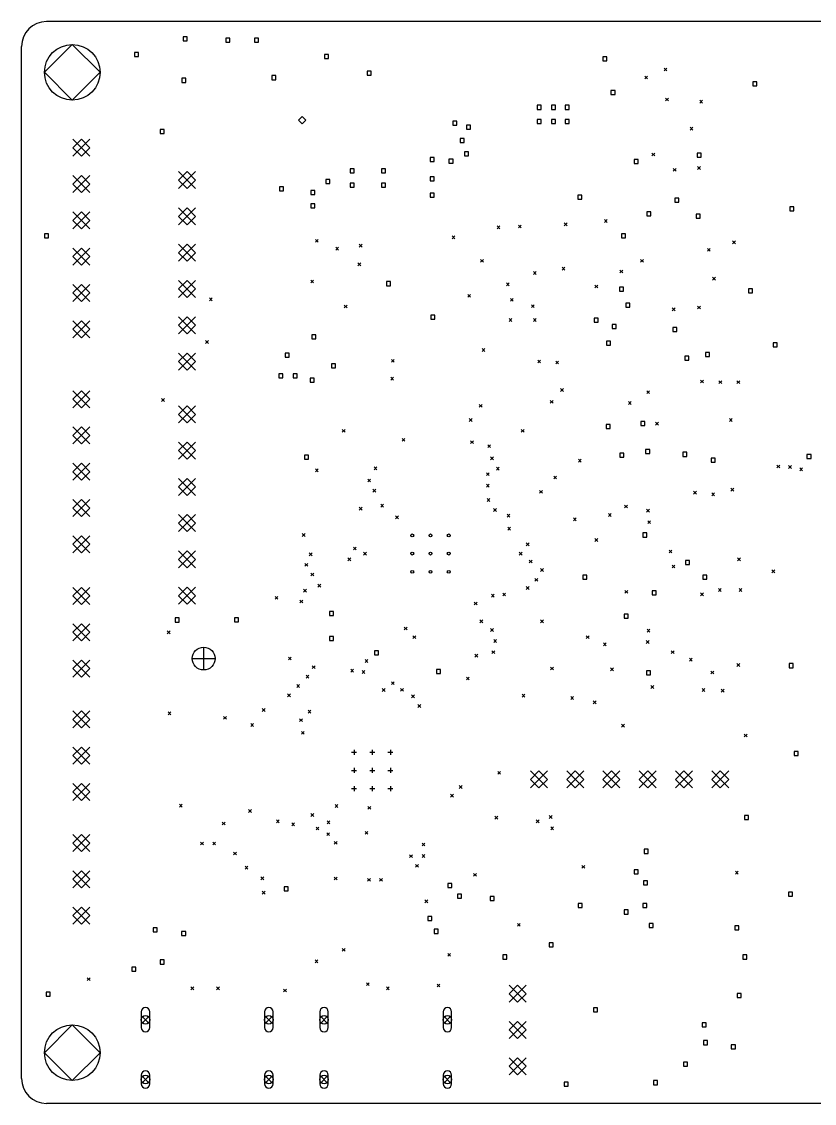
# Model space of a CAD drawing. Extents: x 60 to 173, y -156 to -39.
# Drawn here: x 62.1 to 117.7, y -114.7 to -38.9 of the extents above; entities that cross this region are included whole.
import ezdxf

# ---------------------------------------------------------------- set-up
doc = ezdxf.new("R2010")
doc.units = 0
doc.layers.add('BLACK', color=7, linetype='CONTINUOUS')

msp = doc.modelspace()

# ---------------------------------------------------------------- linework, layer by layer
at = {"layer": 'BLACK', "linetype": 'CONTINUOUS'}
for p, q in [((171, -38.9), (63.9, -38.9)), ((73.7414, -39.9586), (73.4586, -39.9586)), ((73.4586, -39.9586), (73.4586, -40.2414)), ((73.7414, -40.2414), (73.7414, -39.9586)), ((76.7414, -40.0586), (76.4586, -40.0586)), ((76.4586, -40.0586), (76.4586, -40.3414)), ((76.7414, -40.3414), (76.7414, -40.0586)), ((78.7414, -40.0586), (78.4586, -40.0586)), ((78.4586, -40.0586), (78.4586, -40.3414)), ((78.7414, -40.3414), (78.7414, -40.0586)), ((62.15, -112.9), (62.15, -40.65)), ((65.7, -40.5), (63.75, -42.45)), ((67.65, -42.45), (65.7, -40.5)), ((73.4586, -40.2414), (73.7414, -40.2414)), ((76.4586, -40.3414), (76.7414, -40.3414)), ((78.4586, -40.3414), (78.7414, -40.3414)), ((70.3414, -41.0586), (70.0586, -41.0586)), ((70.0586, -41.0586), (70.0586, -41.3414)), ((70.0586, -41.3414), (70.3414, -41.3414)), ((70.3414, -41.3414), (70.3414, -41.0586)), ((83.6414, -41.2086), (83.3586, -41.2086)), ((83.3586, -41.2086), (83.3586, -41.4914)), ((83.3586, -41.4914), (83.6414, -41.4914)), ((83.6414, -41.4914), (83.6414, -41.2086)), ((103.141, -41.3586), (102.859, -41.3586)), ((102.859, -41.3586), (102.859, -41.6414)), ((102.859, -41.6414), (103.141, -41.6414)), ((103.141, -41.6414), (103.141, -41.3586)), ((86.6414, -42.3586), (86.3586, -42.3586)), ((86.3586, -42.3586), (86.3586, -42.6414)), ((86.6414, -42.6414), (86.6414, -42.3586)), ((107.15, -42.15), (107.35, -42.35)), ((107.35, -42.15), (107.15, -42.35)), ((63.75, -42.45), (65.7, -44.4)), ((65.7, -44.4), (67.65, -42.45)), ((73.6563, -42.8692), (73.3735, -42.8692)), ((73.3735, -42.8692), (73.3735, -43.1521)), ((73.3735, -43.1521), (73.6563, -43.1521)), ((73.6563, -43.1521), (73.6563, -42.8692)), ((79.9664, -42.6836), (79.6836, -42.6836)), ((79.6836, -42.6836), (79.6836, -42.9664)), ((79.6836, -42.9664), (79.9664, -42.9664)), ((79.9664, -42.9664), (79.9664, -42.6836)), ((86.3586, -42.6414), (86.6414, -42.6414)), ((105.791, -42.7093), (105.991, -42.9093)), ((105.991, -42.7093), (105.791, -42.9093)), ((113.641, -43.1086), (113.359, -43.1086)), ((113.359, -43.1086), (113.359, -43.3914)), ((113.641, -43.3914), (113.641, -43.1086)), ((103.712, -43.7188), (103.429, -43.7188)), ((103.429, -43.7188), (103.429, -44.0017)), ((103.712, -44.0017), (103.712, -43.7188)), ((113.359, -43.3914), (113.641, -43.3914)), ((103.429, -44.0017), (103.712, -44.0017)), ((107.25, -44.25), (107.45, -44.45)), ((107.45, -44.25), (107.25, -44.45)), ((109.65, -44.4), (109.85, -44.6)), ((109.85, -44.4), (109.65, -44.6)), ((98.5414, -44.7586), (98.2586, -44.7586)), ((98.2586, -44.7586), (98.2586, -45.0414)), ((98.2586, -45.0414), (98.5414, -45.0414)), ((98.5414, -45.0414), (98.5414, -44.7586)), ((99.5414, -44.7586), (99.2586, -44.7586)), ((99.2586, -44.7586), (99.2586, -45.0414)), ((99.2586, -45.0414), (99.5414, -45.0414)), ((99.5414, -45.0414), (99.5414, -44.7586)), ((100.491, -44.7586), (100.209, -44.7586)), ((100.209, -44.7586), (100.209, -45.0414)), ((100.209, -45.0414), (100.491, -45.0414)), ((100.491, -45.0414), (100.491, -44.7586)), ((81.8, -45.55), (81.55, -45.8)), ((81.55, -45.8), (81.8, -46.05)), ((82.05, -45.8), (81.8, -45.55)), ((81.8, -46.05), (82.05, -45.8)), ((92.6414, -45.8586), (92.3586, -45.8586)), ((92.3586, -45.8586), (92.3586, -46.1414)), ((92.3586, -46.1414), (92.6414, -46.1414)), ((92.6414, -46.1414), (92.6414, -45.8586)), ((93.5914, -46.1586), (93.3086, -46.1586)), ((93.3086, -46.1586), (93.3086, -46.4414)), ((93.5914, -46.4414), (93.5914, -46.1586)), ((98.5414, -45.7586), (98.2586, -45.7586)), ((98.2586, -45.7586), (98.2586, -46.0414)), ((98.2586, -46.0414), (98.5414, -46.0414)), ((98.5414, -46.0414), (98.5414, -45.7586)), ((99.5414, -45.7586), (99.2586, -45.7586)), ((99.2586, -45.7586), (99.2586, -46.0414)), ((99.2586, -46.0414), (99.5414, -46.0414)), ((99.5414, -46.0414), (99.5414, -45.7586)), ((100.491, -45.7586), (100.209, -45.7586)), ((100.209, -45.7586), (100.209, -46.0414)), ((100.209, -46.0414), (100.491, -46.0414)), ((100.491, -46.0414), (100.491, -45.7586)), ((72.1414, -46.4586), (71.8586, -46.4586)), ((71.8586, -46.4586), (71.8586, -46.7414)), ((71.8586, -46.7414), (72.1414, -46.7414)), ((72.1414, -46.7414), (72.1414, -46.4586)), ((93.3086, -46.4414), (93.5914, -46.4414)), ((108.965, -46.3), (109.165, -46.5)), ((109.165, -46.3), (108.965, -46.5)), ((65.745, -47.141), (66.935, -48.331)), ((66.935, -47.141), (65.745, -48.331)), ((66.34, -47.141), (65.745, -47.736)), ((66.935, -47.736), (66.34, -47.141)), ((93.1414, -47.0836), (92.8586, -47.0836)), ((92.8586, -47.0836), (92.8586, -47.3664)), ((92.8586, -47.3664), (93.1414, -47.3664)), ((93.1414, -47.3664), (93.1414, -47.0836)), ((65.745, -47.736), (66.34, -48.331)), ((66.34, -48.331), (66.935, -47.736)), ((91.0414, -48.4086), (90.7586, -48.4086)), ((90.7586, -48.4086), (90.7586, -48.6914)), ((91.0414, -48.6914), (91.0414, -48.4086)), ((93.4414, -48.0086), (93.1586, -48.0086)), ((93.1586, -48.0086), (93.1586, -48.2914)), ((93.1586, -48.2914), (93.4414, -48.2914)), ((93.4414, -48.2914), (93.4414, -48.0086)), ((106.3, -48.1), (106.5, -48.3)), ((106.5, -48.1), (106.3, -48.3)), ((109.741, -48.1086), (109.459, -48.1086)), ((109.459, -48.1086), (109.459, -48.3914)), ((109.459, -48.3914), (109.741, -48.3914)), ((109.741, -48.3914), (109.741, -48.1086)), ((85.4414, -49.2086), (85.1586, -49.2086)), ((85.1586, -49.2086), (85.1586, -49.4914)), ((85.4414, -49.4914), (85.4414, -49.2086)), ((87.6414, -49.2086), (87.3586, -49.2086)), ((87.3586, -49.2086), (87.3586, -49.4914)), ((87.6414, -49.4914), (87.6414, -49.2086)), ((90.7586, -48.6914), (91.0414, -48.6914)), ((92.3664, -48.5336), (92.0836, -48.5336)), ((92.0836, -48.5336), (92.0836, -48.8164)), ((92.0836, -48.8164), (92.3664, -48.8164)), ((92.3664, -48.8164), (92.3664, -48.5336)), ((105.341, -48.5586), (105.059, -48.5586)), ((105.059, -48.5586), (105.059, -48.8414)), ((105.059, -48.8414), (105.341, -48.8414)), ((105.341, -48.8414), (105.341, -48.5586)), ((107.795, -49.1794), (107.995, -49.3794)), ((107.995, -49.1794), (107.795, -49.3794)), ((109.489, -49.0541), (109.689, -49.2541)), ((109.689, -49.0541), (109.489, -49.2541)), ((65.745, -49.681), (66.935, -50.871)), ((66.935, -49.681), (65.745, -50.871)), ((66.34, -49.681), (65.745, -50.276)), ((66.935, -50.276), (66.34, -49.681)), ((73.145, -49.405), (74.335, -50.595)), ((74.335, -49.405), (73.145, -50.595)), ((73.74, -49.405), (73.145, -50)), ((74.335, -50), (73.74, -49.405)), ((83.7414, -49.9586), (83.4586, -49.9586)), ((83.4586, -49.9586), (83.4586, -50.2414)), ((83.7414, -50.2414), (83.7414, -49.9586)), ((85.1586, -49.4914), (85.4414, -49.4914)), ((87.3586, -49.4914), (87.6414, -49.4914)), ((91.0414, -49.7586), (90.7586, -49.7586)), ((90.7586, -49.7586), (90.7586, -50.0414)), ((91.0414, -50.0414), (91.0414, -49.7586)), ((65.745, -50.276), (66.34, -50.871)), ((66.34, -50.871), (66.935, -50.276)), ((73.145, -50), (73.74, -50.595)), ((73.74, -50.595), (74.335, -50)), ((80.4914, -50.4586), (80.2086, -50.4586)), ((80.2086, -50.4586), (80.2086, -50.7414)), ((80.2086, -50.7414), (80.4914, -50.7414)), ((80.4914, -50.7414), (80.4914, -50.4586)), ((82.6914, -50.7336), (82.4086, -50.7336)), ((82.4086, -50.7336), (82.4086, -51.0164)), ((82.6914, -51.0164), (82.6914, -50.7336)), ((83.4586, -50.2414), (83.7414, -50.2414)), ((85.4414, -50.2086), (85.1586, -50.2086)), ((85.1586, -50.2086), (85.1586, -50.4914)), ((85.1586, -50.4914), (85.4414, -50.4914)), ((85.4414, -50.4914), (85.4414, -50.2086)), ((87.6414, -50.2086), (87.3586, -50.2086)), ((87.3586, -50.2086), (87.3586, -50.4914)), ((87.3586, -50.4914), (87.6414, -50.4914)), ((87.6414, -50.4914), (87.6414, -50.2086)), ((90.7586, -50.0414), (91.0414, -50.0414)), ((82.4086, -51.0164), (82.6914, -51.0164)), ((91.0414, -50.9086), (90.7586, -50.9086)), ((90.7586, -50.9086), (90.7586, -51.1914)), ((90.7586, -51.1914), (91.0414, -51.1914)), ((91.0414, -51.1914), (91.0414, -50.9086)), ((101.391, -51.0586), (101.109, -51.0586)), ((101.109, -51.0586), (101.109, -51.3414)), ((101.109, -51.3414), (101.391, -51.3414)), ((101.391, -51.3414), (101.391, -51.0586)), ((108.176, -51.2586), (107.893, -51.2586)), ((107.893, -51.2586), (107.893, -51.5414)), ((108.176, -51.5414), (108.176, -51.2586)), ((65.745, -52.221), (66.935, -53.411)), ((66.935, -52.221), (65.745, -53.411)), ((66.34, -52.221), (65.745, -52.816)), ((66.935, -52.816), (66.34, -52.221)), ((73.145, -51.945), (74.335, -53.135)), ((74.335, -51.945), (73.145, -53.135)), ((73.74, -51.945), (73.145, -52.54)), ((74.335, -52.54), (73.74, -51.945)), ((82.6914, -51.6586), (82.4086, -51.6586)), ((82.4086, -51.6586), (82.4086, -51.9414)), ((82.4086, -51.9414), (82.6914, -51.9414)), ((82.6914, -51.9414), (82.6914, -51.6586)), ((106.213, -52.2118), (105.93, -52.2118)), ((105.93, -52.2118), (105.93, -52.4947)), ((106.213, -52.4947), (106.213, -52.2118)), ((107.893, -51.5414), (108.176, -51.5414)), ((116.241, -51.8591), (115.959, -51.8591)), ((115.959, -51.8591), (115.959, -52.1419)), ((115.959, -52.1419), (116.241, -52.1419)), ((116.241, -52.1419), (116.241, -51.8591)), ((65.745, -52.816), (66.34, -53.411)), ((66.34, -53.411), (66.935, -52.816)), ((73.145, -52.54), (73.74, -53.135)), ((73.74, -53.135), (74.335, -52.54)), ((100.15, -53), (100.35, -53.2)), ((100.35, -53), (100.15, -53.2)), ((102.968, -52.7572), (103.168, -52.9572)), ((103.168, -52.7572), (102.968, -52.9572)), ((105.93, -52.4947), (106.213, -52.4947)), ((109.671, -52.3886), (109.389, -52.3886)), ((109.389, -52.3886), (109.389, -52.6714)), ((109.389, -52.6714), (109.671, -52.6714)), ((109.671, -52.6714), (109.671, -52.3886)), ((64.0414, -53.7586), (63.7586, -53.7586)), ((63.7586, -53.7586), (63.7586, -54.0414)), ((64.0414, -54.0414), (64.0414, -53.7586)), ((95.45, -53.2), (95.65, -53.4)), ((95.65, -53.2), (95.45, -53.4)), ((96.95, -53.15), (97.15, -53.35)), ((97.15, -53.15), (96.95, -53.35)), ((104.442, -53.7586), (104.159, -53.7586)), ((104.159, -53.7586), (104.159, -54.0414)), ((104.442, -54.0414), (104.442, -53.7586)), ((63.7586, -54.0414), (64.0414, -54.0414)), ((73.145, -54.485), (74.335, -55.675)), ((74.335, -54.485), (73.145, -55.675)), ((73.74, -54.485), (73.145, -55.08)), ((74.335, -55.08), (73.74, -54.485)), ((82.7238, -54.1545), (82.9238, -54.3545)), ((82.9238, -54.1545), (82.7238, -54.3545)), ((85.8033, -54.4835), (86.0033, -54.6835)), ((86.0033, -54.4835), (85.8033, -54.6835)), ((92.3, -53.9005), (92.5, -54.1005)), ((92.5, -53.9005), (92.3, -54.1005)), ((104.159, -54.0414), (104.442, -54.0414)), ((111.95, -54.25), (112.15, -54.45)), ((112.15, -54.25), (111.95, -54.45)), ((65.745, -54.761), (66.935, -55.951)), ((66.935, -54.761), (65.745, -55.951)), ((66.34, -54.761), (65.745, -55.356)), ((66.935, -55.356), (66.34, -54.761)), ((73.145, -55.08), (73.74, -55.675)), ((73.74, -55.675), (74.335, -55.08)), ((84.15, -54.7), (84.35, -54.9)), ((84.35, -54.7), (84.15, -54.9)), ((110.185, -54.775), (110.385, -54.975)), ((110.385, -54.775), (110.185, -54.975)), ((65.745, -55.356), (66.34, -55.951)), ((66.34, -55.951), (66.935, -55.356)), ((85.7, -55.8), (85.9, -56)), ((85.9, -55.8), (85.7, -56)), ((94.3, -55.55), (94.5, -55.75)), ((94.5, -55.55), (94.3, -55.75)), ((105.5, -55.55), (105.7, -55.75)), ((105.7, -55.55), (105.5, -55.75)), ((98, -56.4), (98.2, -56.6)), ((98.2, -56.4), (98, -56.6)), ((100, -56.1), (100.2, -56.3)), ((100.2, -56.1), (100, -56.3)), ((104.05, -56.3), (104.25, -56.5)), ((104.25, -56.3), (104.05, -56.5)), ((110.55, -56.8), (110.75, -57)), ((110.75, -56.8), (110.55, -57)), ((65.745, -57.301), (66.935, -58.491)), ((66.935, -57.301), (65.745, -58.491)), ((66.34, -57.301), (65.745, -57.896)), ((66.935, -57.896), (66.34, -57.301)), ((73.145, -57.025), (74.335, -58.215)), ((74.335, -57.025), (73.145, -58.215)), ((73.74, -57.025), (73.145, -57.62)), ((74.335, -57.62), (73.74, -57.025)), ((82.4, -57), (82.6, -57.2)), ((82.6, -57), (82.4, -57.2)), ((87.9914, -57.1086), (87.7086, -57.1086)), ((87.7086, -57.1086), (87.7086, -57.3914)), ((87.7086, -57.3914), (87.9914, -57.3914)), ((87.9914, -57.3914), (87.9914, -57.1086)), ((96.1, -57.2), (96.3, -57.4)), ((96.3, -57.2), (96.1, -57.4)), ((102.3, -57.35), (102.5, -57.55)), ((102.5, -57.35), (102.3, -57.55)), ((104.306, -57.4898), (104.023, -57.4898)), ((104.023, -57.4898), (104.023, -57.7726)), ((104.306, -57.7726), (104.306, -57.4898)), ((65.745, -57.896), (66.34, -58.491)), ((66.34, -58.491), (66.935, -57.896)), ((73.145, -57.62), (73.74, -58.215)), ((73.74, -58.215), (74.335, -57.62)), ((75.3, -58.25), (75.5, -58.45)), ((75.5, -58.25), (75.3, -58.45)), ((93.4, -58), (93.6, -58.2)), ((93.6, -58), (93.4, -58.2)), ((96.3843, -58.2843), (96.5843, -58.4843)), ((96.5843, -58.2843), (96.3843, -58.4843)), ((104.023, -57.7726), (104.306, -57.7726)), ((113.341, -57.6086), (113.059, -57.6086)), ((113.059, -57.6086), (113.059, -57.8914)), ((113.059, -57.8914), (113.341, -57.8914)), ((113.341, -57.8914), (113.341, -57.6086)), ((84.75, -58.75), (84.95, -58.95)), ((84.95, -58.75), (84.75, -58.95)), ((97.8582, -58.7249), (98.0582, -58.9249)), ((98.0582, -58.7249), (97.8582, -58.9249)), ((104.741, -58.6086), (104.459, -58.6086)), ((104.459, -58.6086), (104.459, -58.8914)), ((104.459, -58.8914), (104.741, -58.8914)), ((104.741, -58.8914), (104.741, -58.6086)), ((107.721, -58.9418), (107.921, -59.1418)), ((107.921, -58.9418), (107.721, -59.1418)), ((109.49, -58.8195), (109.69, -59.0195)), ((109.69, -58.8195), (109.49, -59.0195)), ((65.745, -59.841), (66.935, -61.031)), ((66.935, -59.841), (65.745, -61.031)), ((66.34, -59.841), (65.745, -60.436)), ((66.935, -60.436), (66.34, -59.841)), ((73.145, -59.565), (74.335, -60.755)), ((74.335, -59.565), (73.145, -60.755)), ((73.74, -59.565), (73.145, -60.16)), ((74.335, -60.16), (73.74, -59.565)), ((91.0914, -59.4586), (90.8086, -59.4586)), ((90.8086, -59.4586), (90.8086, -59.7414)), ((90.8086, -59.7414), (91.0914, -59.7414)), ((91.0914, -59.7414), (91.0914, -59.4586)), ((96.29, -59.69), (96.49, -59.89)), ((96.49, -59.69), (96.29, -59.89)), ((98, -59.6905), (98.2, -59.8905)), ((98.2, -59.6905), (98, -59.8905)), ((102.541, -59.6586), (102.259, -59.6586)), ((102.259, -59.6586), (102.259, -59.9414)), ((102.541, -59.9414), (102.541, -59.6586)), ((65.745, -60.436), (66.34, -61.031)), ((66.34, -61.031), (66.935, -60.436)), ((73.145, -60.16), (73.74, -60.755)), ((73.74, -60.755), (74.335, -60.16)), ((102.259, -59.9414), (102.541, -59.9414)), ((103.791, -60.1086), (103.509, -60.1086)), ((103.509, -60.1086), (103.509, -60.3914)), ((103.509, -60.3914), (103.791, -60.3914)), ((103.791, -60.3914), (103.791, -60.1086)), ((108.036, -60.3222), (107.753, -60.3222)), ((107.753, -60.3222), (107.753, -60.6051)), ((108.036, -60.6051), (108.036, -60.3222)), ((75.03, -61.23), (75.23, -61.43)), ((75.23, -61.23), (75.03, -61.43)), ((82.7672, -60.8242), (82.4844, -60.8242)), ((82.4844, -60.8242), (82.4844, -61.1071)), ((82.4844, -61.1071), (82.7672, -61.1071)), ((82.7672, -61.1071), (82.7672, -60.8242)), ((103.388, -61.2729), (103.105, -61.2729)), ((103.105, -61.2729), (103.105, -61.5558)), ((103.388, -61.5558), (103.388, -61.2729)), ((107.753, -60.6051), (108.036, -60.6051)), ((73.145, -62.105), (74.335, -63.295)), ((74.335, -62.105), (73.145, -63.295)), ((73.74, -62.105), (73.145, -62.7)), ((74.335, -62.7), (73.74, -62.105)), ((80.8914, -62.1086), (80.6086, -62.1086)), ((80.6086, -62.1086), (80.6086, -62.3914)), ((80.8914, -62.3914), (80.8914, -62.1086)), ((94.4, -61.8), (94.6, -62)), ((94.6, -61.8), (94.4, -62)), ((103.105, -61.5558), (103.388, -61.5558)), ((110.341, -62.0586), (110.059, -62.0586)), ((110.059, -62.0586), (110.059, -62.3414)), ((110.341, -62.3414), (110.341, -62.0586)), ((115.064, -61.3815), (114.782, -61.3815)), ((114.782, -61.3815), (114.782, -61.6644)), ((114.782, -61.6644), (115.064, -61.6644)), ((115.064, -61.6644), (115.064, -61.3815)), ((73.145, -62.7), (73.74, -63.295)), ((73.74, -63.295), (74.335, -62.7)), ((80.6086, -62.3914), (80.8914, -62.3914)), ((84.1414, -62.8586), (83.8586, -62.8586)), ((83.8586, -62.8586), (83.8586, -63.1414)), ((84.1414, -63.1414), (84.1414, -62.8586)), ((88.05, -62.55), (88.25, -62.75)), ((88.25, -62.55), (88.05, -62.75)), ((98.3, -62.6), (98.5, -62.8)), ((98.5, -62.6), (98.3, -62.8)), ((99.565, -62.6743), (99.765, -62.8743)), ((99.765, -62.6743), (99.565, -62.8743)), ((108.891, -62.3222), (108.609, -62.3222)), ((108.609, -62.3222), (108.609, -62.605)), ((108.609, -62.605), (108.891, -62.605)), ((108.891, -62.605), (108.891, -62.3222)), ((110.059, -62.3414), (110.341, -62.3414)), ((80.4414, -63.5581), (80.1586, -63.5581)), ((80.1586, -63.5581), (80.1586, -63.8409)), ((80.4414, -63.8409), (80.4414, -63.5581)), ((81.4414, -63.5581), (81.1586, -63.5581)), ((81.1586, -63.5581), (81.1586, -63.8409)), ((81.4414, -63.8409), (81.4414, -63.5581)), ((83.8586, -63.1414), (84.1414, -63.1414)), ((80.1586, -63.8409), (80.4414, -63.8409)), ((81.1586, -63.8409), (81.4414, -63.8409)), ((82.6414, -63.8586), (82.3586, -63.8586)), ((82.3586, -63.8586), (82.3586, -64.1414)), ((82.3586, -64.1414), (82.6414, -64.1414)), ((82.6414, -64.1414), (82.6414, -63.8586)), ((88, -63.8), (88.2, -64)), ((88.2, -63.8), (88, -64)), ((109.7, -64), (109.9, -64.2)), ((109.9, -64), (109.7, -64.2)), ((110.994, -64.0421), (111.194, -64.2421)), ((111.194, -64.0421), (110.994, -64.2421)), ((112.25, -64.05), (112.45, -64.25)), ((112.45, -64.05), (112.25, -64.25)), ((65.745, -64.745), (66.935, -65.935)), ((66.935, -64.745), (65.745, -65.935)), ((66.34, -64.745), (65.745, -65.34)), ((66.935, -65.34), (66.34, -64.745)), ((99.901, -64.6), (100.101, -64.8)), ((100.101, -64.6), (99.901, -64.8)), ((105.931, -64.75), (106.131, -64.95)), ((106.131, -64.75), (105.931, -64.95)), ((65.745, -65.34), (66.34, -65.935)), ((66.34, -65.935), (66.935, -65.34)), ((71.95, -65.3), (72.15, -65.5)), ((72.15, -65.3), (71.95, -65.5)), ((73.145, -65.805), (74.335, -66.995)), ((74.335, -65.805), (73.145, -66.995)), ((73.74, -65.805), (73.145, -66.4)), ((74.335, -66.4), (73.74, -65.805)), ((94.2, -65.7), (94.4, -65.9)), ((94.4, -65.7), (94.2, -65.9)), ((99.175, -65.425), (99.375, -65.625)), ((99.375, -65.425), (99.175, -65.625)), ((104.65, -65.5055), (104.85, -65.7055)), ((104.85, -65.5055), (104.65, -65.7055)), ((73.145, -66.4), (73.74, -66.995)), ((73.74, -66.995), (74.335, -66.4)), ((65.745, -67.285), (66.935, -68.475)), ((66.935, -67.285), (65.745, -68.475)), ((66.34, -67.285), (65.745, -67.88)), ((66.935, -67.88), (66.34, -67.285)), ((93.5, -66.7), (93.7, -66.9)), ((93.7, -66.7), (93.5, -66.9)), ((103.373, -67.1159), (103.09, -67.1159)), ((103.09, -67.1159), (103.09, -67.3988)), ((103.09, -67.3988), (103.373, -67.3988)), ((103.373, -67.3988), (103.373, -67.1159)), ((105.791, -66.9086), (105.509, -66.9086)), ((105.509, -66.9086), (105.509, -67.1914)), ((105.509, -67.1914), (105.791, -67.1914)), ((105.791, -67.1914), (105.791, -66.9086)), ((106.55, -66.95), (106.75, -67.15)), ((106.75, -66.95), (106.55, -67.15)), ((111.722, -66.6921), (111.922, -66.8921)), ((111.922, -66.6921), (111.722, -66.8921)), ((65.745, -67.88), (66.34, -68.475)), ((66.34, -68.475), (66.935, -67.88)), ((84.6, -67.45), (84.8, -67.65)), ((84.8, -67.45), (84.6, -67.65)), ((88.8, -68.09), (89, -68.29)), ((89, -68.09), (88.8, -68.29)), ((97.15, -67.45), (97.35, -67.65)), ((97.35, -67.45), (97.15, -67.65)), ((73.145, -68.345), (74.335, -69.535)), ((74.335, -68.345), (73.145, -69.535)), ((73.74, -68.345), (73.145, -68.94)), ((74.335, -68.94), (73.74, -68.345)), ((93.6, -68.25), (93.8, -68.45)), ((93.8, -68.25), (93.6, -68.45)), ((94.7995, -68.525), (94.9995, -68.725)), ((94.9995, -68.525), (94.7995, -68.725)), ((106.141, -68.8584), (105.858, -68.8584)), ((105.858, -68.8584), (105.858, -69.1413)), ((106.141, -69.1413), (106.141, -68.8584)), ((73.145, -68.94), (73.74, -69.535)), ((73.74, -69.535), (74.335, -68.94)), ((82.2414, -69.2586), (81.9586, -69.2586)), ((81.9586, -69.2586), (81.9586, -69.5414)), ((81.9586, -69.5414), (82.2414, -69.5414)), ((82.2414, -69.5414), (82.2414, -69.2586)), ((94.9947, -69.3775), (95.1947, -69.5775)), ((95.1947, -69.3775), (94.9947, -69.5775)), ((101.15, -69.55), (101.35, -69.75)), ((101.35, -69.55), (101.15, -69.75)), ((104.341, -69.1086), (104.059, -69.1086)), ((104.059, -69.1086), (104.059, -69.3914)), ((104.059, -69.3914), (104.341, -69.3914)), ((104.341, -69.3914), (104.341, -69.1086)), ((105.858, -69.1413), (106.141, -69.1413)), ((108.741, -69.0586), (108.459, -69.0586)), ((108.459, -69.0586), (108.459, -69.3414)), ((108.459, -69.3414), (108.741, -69.3414)), ((108.741, -69.3414), (108.741, -69.0586)), ((110.737, -69.4637), (110.454, -69.4637)), ((110.454, -69.4637), (110.454, -69.7465)), ((110.737, -69.7465), (110.737, -69.4637)), ((117.442, -69.2086), (117.159, -69.2086)), ((117.159, -69.2086), (117.159, -69.4914)), ((117.159, -69.4914), (117.442, -69.4914)), ((117.442, -69.4914), (117.442, -69.2086)), ((65.745, -69.825), (66.935, -71.015)), ((66.935, -69.825), (65.745, -71.015)), ((66.34, -69.825), (65.745, -70.42)), ((65.745, -70.42), (66.34, -71.015)), ((66.935, -70.42), (66.34, -69.825)), ((66.34, -71.015), (66.935, -70.42)), ((82.725, -70.225), (82.925, -70.425)), ((82.925, -70.225), (82.725, -70.425)), ((86.8376, -70.0801), (87.0376, -70.2801)), ((87.0376, -70.0801), (86.8376, -70.2801)), ((95.4, -70.1005), (95.6, -70.3005)), ((95.6, -70.1005), (95.4, -70.3005)), ((110.454, -69.7465), (110.737, -69.7465)), ((115.05, -69.95), (115.25, -70.15)), ((115.25, -69.95), (115.05, -70.15)), ((115.868, -69.9825), (116.068, -70.1825)), ((116.068, -69.9825), (115.868, -70.1825)), ((116.65, -70.15), (116.85, -70.35)), ((116.85, -70.15), (116.65, -70.35)), ((73.145, -70.885), (74.335, -72.075)), ((74.335, -70.885), (73.145, -72.075)), ((73.74, -70.885), (73.145, -71.48)), ((74.335, -71.48), (73.74, -70.885)), ((86.3885, -70.9364), (86.5885, -71.1364)), ((86.5885, -70.9364), (86.3885, -71.1364)), ((94.704, -70.4939), (94.904, -70.6939)), ((94.904, -70.4939), (94.704, -70.6939)), ((99.4239, -70.7239), (99.6239, -70.9239)), ((99.6239, -70.7239), (99.4239, -70.9239)), ((73.145, -71.48), (73.74, -72.075)), ((73.74, -72.075), (74.335, -71.48)), ((86.75, -71.6495), (86.95, -71.8495)), ((86.95, -71.6495), (86.75, -71.8495)), ((94.6998, -71.2934), (94.8998, -71.4934)), ((94.8998, -71.2934), (94.6998, -71.4934)), ((98.4239, -71.7239), (98.6239, -71.9239)), ((98.6239, -71.7239), (98.4239, -71.9239)), ((109.215, -71.7797), (109.415, -71.9797)), ((109.415, -71.7797), (109.215, -71.9797)), ((110.489, -71.9), (110.689, -72.1)), ((110.689, -71.9), (110.489, -72.1)), ((111.825, -71.575), (112.025, -71.775)), ((112.025, -71.575), (111.825, -71.775)), ((65.745, -72.365), (66.935, -73.555)), ((66.935, -72.365), (65.745, -73.555)), ((66.34, -72.365), (65.745, -72.96)), ((66.935, -72.96), (66.34, -72.365)), ((87.3, -72.7), (87.5, -72.9)), ((87.5, -72.7), (87.3, -72.9)), ((94.75, -72.3), (94.95, -72.5)), ((94.95, -72.3), (94.75, -72.5)), ((65.745, -72.96), (66.34, -73.555)), ((66.34, -73.555), (66.935, -72.96)), ((73.145, -73.425), (74.335, -74.615)), ((74.335, -73.425), (73.145, -74.615)), ((73.74, -73.425), (73.145, -74.02)), ((74.335, -74.02), (73.74, -73.425)), ((85.8, -72.9), (86, -73.1)), ((86, -72.9), (85.8, -73.1)), ((95.2, -73), (95.4, -73.2)), ((95.4, -73), (95.2, -73.2)), ((96.15, -73.4), (96.35, -73.6)), ((96.35, -73.4), (96.15, -73.6)), ((103.25, -73.35), (103.45, -73.55)), ((103.45, -73.35), (103.25, -73.55)), ((104.375, -72.75), (104.575, -72.95)), ((104.575, -72.75), (104.375, -72.95)), ((105.925, -73.05), (106.125, -73.25)), ((106.125, -73.05), (105.925, -73.25)), ((73.145, -74.02), (73.74, -74.615)), ((73.74, -74.615), (74.335, -74.02)), ((88.347, -73.5102), (88.547, -73.7102)), ((88.547, -73.5102), (88.347, -73.7102)), ((100.8, -73.65), (101, -73.85)), ((101, -73.65), (100.8, -73.85)), ((106, -73.85), (106.2, -74.05)), ((106.2, -73.85), (106, -74.05)), ((65.745, -74.905), (66.935, -76.095)), ((66.935, -74.905), (65.745, -76.095)), ((66.34, -74.905), (65.745, -75.5)), ((66.935, -75.5), (66.34, -74.905)), ((81.7995, -74.745), (81.9995, -74.945)), ((81.9995, -74.745), (81.7995, -74.945)), ((96.2, -74.3), (96.4, -74.5)), ((96.4, -74.3), (96.2, -74.5)), ((105.941, -74.7091), (105.659, -74.7091)), ((105.659, -74.7091), (105.659, -74.9919)), ((105.659, -74.9919), (105.941, -74.9919)), ((105.941, -74.9919), (105.941, -74.7091)), ((65.745, -75.5), (66.34, -76.095)), ((66.34, -76.095), (66.935, -75.5)), ((85.3851, -75.6925), (85.5851, -75.8925)), ((85.5851, -75.6925), (85.3851, -75.8925)), ((97.5, -75.4005), (97.7, -75.6005)), ((97.7, -75.4005), (97.5, -75.6005)), ((102.3, -75.1), (102.5, -75.3)), ((102.5, -75.1), (102.3, -75.3)), ((73.145, -75.965), (74.335, -77.155)), ((74.335, -75.965), (73.145, -77.155)), ((73.74, -75.965), (73.145, -76.56)), ((74.335, -76.56), (73.74, -75.965)), ((82.3, -76.1), (82.5, -76.3)), ((82.5, -76.1), (82.3, -76.3)), ((85, -76.4505), (85.2, -76.6505)), ((85.2, -76.4505), (85, -76.6505)), ((86.1, -76.0505), (86.3, -76.2505)), ((86.3, -76.0505), (86.1, -76.2505)), ((97, -76.0505), (97.2, -76.2505)), ((97.2, -76.0505), (97, -76.2505)), ((107.5, -75.9), (107.7, -76.1)), ((107.7, -75.9), (107.5, -76.1)), ((112.3, -76.45), (112.5, -76.65)), ((112.5, -76.45), (112.3, -76.65)), ((73.145, -76.56), (73.74, -77.155)), ((73.74, -77.155), (74.335, -76.56)), ((81.9851, -76.8349), (82.1851, -77.0349)), ((82.1851, -76.8349), (81.9851, -77.0349)), ((97.7, -76.6), (97.9, -76.8)), ((97.9, -76.6), (97.7, -76.8)), ((98.5, -77.2), (98.7, -77.4)), ((98.7, -77.2), (98.5, -77.4)), ((107.709, -76.9559), (107.909, -77.1559)), ((107.909, -76.9559), (107.709, -77.1559)), ((108.924, -76.6411), (108.641, -76.6411)), ((108.641, -76.6411), (108.641, -76.9239)), ((108.641, -76.9239), (108.924, -76.9239)), ((108.924, -76.9239), (108.924, -76.6411)), ((82.4082, -77.5132), (82.6082, -77.7132)), ((82.6082, -77.5132), (82.4082, -77.7132)), ((98.0969, -77.8904), (98.2969, -78.0904)), ((98.2969, -77.8904), (98.0969, -78.0904)), ((101.741, -77.6586), (101.459, -77.6586)), ((101.459, -77.6586), (101.459, -77.9414)), ((101.459, -77.9414), (101.741, -77.9414)), ((101.741, -77.9414), (101.741, -77.6586)), ((110.141, -77.6586), (109.859, -77.6586)), ((109.859, -77.6586), (109.859, -77.9414)), ((109.859, -77.9414), (110.141, -77.9414)), ((110.141, -77.9414), (110.141, -77.6586)), ((114.7, -77.3), (114.9, -77.5)), ((114.9, -77.3), (114.7, -77.5)), ((65.745, -78.525), (66.935, -79.715)), ((66.935, -78.525), (65.745, -79.715)), ((66.34, -78.525), (65.745, -79.12)), ((66.935, -79.12), (66.34, -78.525)), ((73.145, -78.505), (74.335, -79.695)), ((74.335, -78.505), (73.145, -79.695)), ((73.74, -78.505), (73.145, -79.1)), ((74.335, -79.1), (73.74, -78.505)), ((81.9, -78.65), (82.1, -78.85)), ((82.1, -78.65), (81.9, -78.85)), ((82.9072, -78.2995), (83.1072, -78.4995)), ((83.1072, -78.2995), (82.9072, -78.4995)), ((97.4974, -78.4633), (97.6974, -78.6633)), ((97.6974, -78.4633), (97.4974, -78.6633)), ((104.4, -78.727), (104.6, -78.9269)), ((104.6, -78.727), (104.4, -78.9269)), ((106.591, -78.7512), (106.308, -78.7512)), ((106.308, -78.7512), (106.308, -79.0341)), ((106.591, -79.0341), (106.591, -78.7512)), ((110.95, -78.6), (111.15, -78.8)), ((111.15, -78.6), (110.95, -78.8)), ((112.4, -78.6), (112.6, -78.8)), ((112.6, -78.6), (112.4, -78.8)), ((65.745, -79.12), (66.34, -79.715)), ((66.34, -79.715), (66.935, -79.12)), ((73.145, -79.1), (73.74, -79.695)), ((73.74, -79.695), (74.335, -79.1)), ((79.9, -79.15), (80.1, -79.35)), ((80.1, -79.15), (79.9, -79.35)), ((81.6472, -79.4085), (81.8472, -79.6085)), ((81.8472, -79.4085), (81.6472, -79.6085)), ((95.0507, -79.0029), (95.2507, -79.2029)), ((95.2507, -79.0029), (95.0507, -79.2029)), ((95.8459, -78.9195), (96.0459, -79.1195)), ((96.0459, -78.9195), (95.8459, -79.1195)), ((106.308, -79.0341), (106.591, -79.0341)), ((109.7, -78.9), (109.9, -79.1)), ((109.9, -78.9), (109.7, -79.1)), ((83.9914, -80.2086), (83.7086, -80.2086)), ((83.7086, -80.2086), (83.7086, -80.4914)), ((83.9914, -80.4914), (83.9914, -80.2086)), ((93.85, -79.55), (94.05, -79.75)), ((94.05, -79.55), (93.85, -79.75)), ((73.1914, -80.6591), (72.9086, -80.6591)), ((72.9086, -80.6591), (72.9086, -80.9419)), ((72.9086, -80.9419), (73.1914, -80.9419)), ((73.1914, -80.9419), (73.1914, -80.6591)), ((77.3414, -80.6586), (77.0586, -80.6586)), ((77.0586, -80.6586), (77.0586, -80.9414)), ((77.0586, -80.9414), (77.3414, -80.9414)), ((77.3414, -80.9414), (77.3414, -80.6586)), ((83.7086, -80.4914), (83.9914, -80.4914)), ((94.25, -80.8), (94.45, -81)), ((94.45, -80.8), (94.25, -81)), ((98.5, -80.8), (98.7, -81)), ((98.7, -80.8), (98.5, -81)), ((104.641, -80.3836), (104.359, -80.3836)), ((104.359, -80.3836), (104.359, -80.6664)), ((104.359, -80.6664), (104.641, -80.6664)), ((104.641, -80.6664), (104.641, -80.3836)), ((65.745, -81.065), (66.935, -82.255)), ((66.935, -81.065), (65.745, -82.255)), ((66.34, -81.065), (65.745, -81.66)), ((65.745, -81.66), (66.34, -82.255)), ((66.935, -81.66), (66.34, -81.065)), ((66.34, -82.255), (66.935, -81.66)), ((72.35, -81.56), (72.55, -81.76)), ((72.55, -81.56), (72.35, -81.76)), ((88.95, -81.3), (89.15, -81.5)), ((89.15, -81.3), (88.95, -81.5)), ((95, -81.4), (95.2, -81.6)), ((95.2, -81.4), (95, -81.6)), ((105.956, -81.4498), (106.155, -81.6498)), ((106.155, -81.4498), (105.956, -81.6498)), ((83.9914, -81.9586), (83.7086, -81.9586)), ((83.7086, -81.9586), (83.7086, -82.2414)), ((83.7086, -82.2414), (83.9914, -82.2414)), ((83.9914, -82.2414), (83.9914, -81.9586)), ((89.56, -81.9), (89.76, -82.1)), ((89.76, -81.9), (89.56, -82.1)), ((95.2196, -82.1687), (95.4196, -82.3687)), ((95.4196, -82.1687), (95.2196, -82.3687)), ((101.7, -81.9), (101.9, -82.1)), ((101.9, -81.9), (101.7, -82.1)), ((102.9, -82.4), (103.1, -82.6)), ((103.1, -82.4), (102.9, -82.6)), ((105.902, -82.2475), (106.102, -82.4475)), ((106.102, -82.2475), (105.902, -82.4475)), ((74.9, -82.7), (74.9, -84.3)), ((87.1414, -82.9586), (86.8586, -82.9586)), ((86.8586, -82.9586), (86.8586, -83.2414)), ((86.8586, -83.2414), (87.1414, -83.2414)), ((87.1414, -83.2414), (87.1414, -82.9586)), ((93.9, -83.2), (94.1, -83.4)), ((94.1, -83.2), (93.9, -83.4)), ((95.0906, -82.9578), (95.2906, -83.1578)), ((95.2906, -82.9578), (95.0906, -83.1578)), ((107.65, -82.95), (107.85, -83.15)), ((107.85, -82.95), (107.65, -83.15)), ((65.745, -83.605), (66.935, -84.795)), ((66.935, -83.605), (65.745, -84.795)), ((66.34, -83.605), (65.745, -84.2)), ((66.935, -84.2), (66.34, -83.605)), ((74.1, -83.5), (75.7, -83.5)), ((80.8334, -83.4005), (81.0334, -83.6005)), ((81.0334, -83.4005), (80.8334, -83.6005)), ((82.5, -84), (82.7, -84.2)), ((82.7, -84), (82.5, -84.2)), ((86.209, -83.5758), (86.409, -83.7758)), ((86.409, -83.5758), (86.209, -83.7758)), ((108.923, -83.4732), (109.123, -83.6732)), ((109.123, -83.4732), (108.923, -83.6732)), ((112.25, -83.85), (112.45, -84.05)), ((112.45, -83.85), (112.25, -84.05)), ((116.191, -83.8586), (115.909, -83.8586)), ((115.909, -83.8586), (115.909, -84.1414)), ((116.191, -84.1414), (116.191, -83.8586)), ((65.745, -84.2), (66.34, -84.795)), ((66.34, -84.795), (66.935, -84.2)), ((82.07, -84.674), (82.27, -84.874)), ((82.27, -84.674), (82.07, -84.874)), ((85.2, -84.2448), (85.4, -84.4448)), ((85.4, -84.2448), (85.2, -84.4448)), ((85.9931, -84.3457), (86.1931, -84.5457)), ((86.1931, -84.3457), (85.9931, -84.5457)), ((91.4914, -84.2586), (91.2086, -84.2586)), ((91.2086, -84.2586), (91.2086, -84.5414)), ((91.2086, -84.5414), (91.4914, -84.5414)), ((91.4914, -84.5414), (91.4914, -84.2586)), ((93.3, -84.8), (93.5, -85)), ((93.5, -84.8), (93.3, -85)), ((99.2, -84.1), (99.4, -84.3)), ((99.4, -84.1), (99.2, -84.3)), ((103.4, -84.15), (103.6, -84.35)), ((103.6, -84.15), (103.4, -84.35)), ((106.197, -84.3586), (105.914, -84.3586)), ((105.914, -84.3586), (105.914, -84.6414)), ((105.914, -84.6414), (106.197, -84.6414)), ((106.197, -84.6414), (106.197, -84.3586)), ((110.425, -84.375), (110.625, -84.575)), ((110.625, -84.375), (110.425, -84.575)), ((115.909, -84.1414), (116.191, -84.1414)), ((81.422, -85.322), (81.622, -85.522)), ((81.622, -85.322), (81.422, -85.522)), ((88.0465, -85.1221), (88.2465, -85.3221)), ((88.2465, -85.1221), (88.0465, -85.3221)), ((88.6933, -85.592), (88.8933, -85.792)), ((88.8933, -85.592), (88.6933, -85.792)), ((106.226, -85.393), (106.426, -85.593)), ((106.426, -85.393), (106.226, -85.593)), ((80.772, -85.972), (80.972, -86.172)), ((80.972, -85.972), (80.772, -86.172)), ((87.4055, -85.6), (87.6055, -85.8)), ((87.6055, -85.6), (87.4055, -85.8)), ((89.4685, -86.0509), (89.6685, -86.2509)), ((89.6685, -86.0509), (89.4685, -86.2509)), ((97.2, -86), (97.4, -86.2)), ((97.4, -86), (97.2, -86.2)), ((100.61, -86.1597), (100.81, -86.3597)), ((100.81, -86.1597), (100.61, -86.3597)), ((109.81, -85.5983), (110.01, -85.7983)), ((110.01, -85.5983), (109.81, -85.7983)), ((111.15, -85.6495), (111.35, -85.8495)), ((111.35, -85.6495), (111.15, -85.8495)), ((79, -87), (79.2, -87.2)), ((79.2, -87), (79, -87.2)), ((89.9, -86.724), (90.1, -86.924)), ((90.1, -86.724), (89.9, -86.924)), ((102.188, -86.4694), (102.388, -86.6694)), ((102.388, -86.4694), (102.188, -86.6694)), ((65.745, -87.165), (66.935, -88.355)), ((66.935, -87.165), (65.745, -88.355)), ((66.34, -87.165), (65.745, -87.76)), ((65.745, -87.76), (66.34, -88.355)), ((66.935, -87.76), (66.34, -87.165)), ((66.34, -88.355), (66.935, -87.76)), ((72.406, -87.234), (72.606, -87.434)), ((72.606, -87.234), (72.406, -87.434)), ((76.3, -87.55), (76.5, -87.75)), ((76.5, -87.55), (76.3, -87.75)), ((81.6164, -87.7164), (81.8164, -87.9164)), ((81.8164, -87.7164), (81.6164, -87.9164)), ((82.2164, -87.1164), (82.4164, -87.3164)), ((82.4164, -87.1164), (82.2164, -87.3164)), ((78.2, -88.05), (78.4, -88.25)), ((78.4, -88.05), (78.2, -88.25)), ((81.7511, -88.5989), (81.9511, -88.7989)), ((81.9511, -88.5989), (81.7511, -88.7989)), ((104.168, -88.1031), (104.368, -88.3031)), ((104.368, -88.1031), (104.168, -88.3031)), ((112.763, -88.7866), (112.963, -88.9866)), ((112.963, -88.7866), (112.763, -88.9866)), ((65.745, -89.705), (66.935, -90.895)), ((66.935, -89.705), (65.745, -90.895)), ((66.34, -89.705), (65.745, -90.3)), ((66.935, -90.3), (66.34, -89.705)), ((85.256, -90.059), (85.606, -90.059)), ((85.431, -89.884), (85.431, -90.234)), ((86.531, -90.059), (86.881, -90.059)), ((86.706, -89.884), (86.706, -90.234)), ((87.806, -90.059), (88.156, -90.059)), ((87.981, -89.884), (87.981, -90.234)), ((116.541, -90.0086), (116.259, -90.0086)), ((116.259, -90.0086), (116.259, -90.2914)), ((116.541, -90.2914), (116.541, -90.0086)), ((65.745, -90.3), (66.34, -90.895)), ((66.34, -90.895), (66.935, -90.3)), ((116.259, -90.2914), (116.541, -90.2914)), ((85.256, -91.334), (85.606, -91.334)), ((85.431, -91.159), (85.431, -91.509)), ((86.531, -91.334), (86.881, -91.334)), ((86.706, -91.159), (86.706, -91.509)), ((87.806, -91.334), (88.156, -91.334)), ((87.981, -91.159), (87.981, -91.509)), ((95.5, -91.4), (95.7, -91.6)), ((95.7, -91.4), (95.5, -91.6)), ((97.787, -91.367), (98.977, -92.557)), ((98.977, -91.367), (97.787, -92.557)), ((98.382, -91.367), (97.787, -91.962)), ((98.977, -91.962), (98.382, -91.367)), ((100.327, -91.367), (101.517, -92.557)), ((101.517, -91.367), (100.327, -92.557)), ((100.922, -91.367), (100.327, -91.962)), ((101.517, -91.962), (100.922, -91.367)), ((102.867, -91.367), (104.057, -92.557)), ((104.057, -91.367), (102.867, -92.557)), ((103.462, -91.367), (102.867, -91.962)), ((104.057, -91.962), (103.462, -91.367)), ((105.407, -91.367), (106.597, -92.557)), ((106.597, -91.367), (105.407, -92.557)), ((106.002, -91.367), (105.407, -91.962)), ((106.597, -91.962), (106.002, -91.367)), ((107.947, -91.367), (109.137, -92.557)), ((109.137, -91.367), (107.947, -92.557)), ((108.542, -91.367), (107.947, -91.962)), ((109.137, -91.962), (108.542, -91.367)), ((110.487, -91.367), (111.677, -92.557)), ((111.677, -91.367), (110.487, -92.557)), ((111.082, -91.367), (110.487, -91.962)), ((111.677, -91.962), (111.082, -91.367)), ((65.745, -92.245), (66.935, -93.435)), ((66.935, -92.245), (65.745, -93.435)), ((66.34, -92.245), (65.745, -92.84)), ((66.935, -92.84), (66.34, -92.245)), ((92.8005, -92.3995), (93.0005, -92.5995)), ((93.0005, -92.3995), (92.8005, -92.5995)), ((97.787, -91.962), (98.382, -92.557)), ((98.382, -92.557), (98.977, -91.962)), ((100.327, -91.962), (100.922, -92.557)), ((100.922, -92.557), (101.517, -91.962)), ((102.867, -91.962), (103.462, -92.557)), ((103.462, -92.557), (104.057, -91.962)), ((105.407, -91.962), (106.002, -92.557)), ((106.002, -92.557), (106.597, -91.962)), ((107.947, -91.962), (108.542, -92.557)), ((108.542, -92.557), (109.137, -91.962)), ((110.487, -91.962), (111.082, -92.557)), ((111.082, -92.557), (111.677, -91.962)), ((65.745, -92.84), (66.34, -93.435)), ((66.34, -93.435), (66.935, -92.84)), ((85.256, -92.609), (85.606, -92.609)), ((85.431, -92.434), (85.431, -92.784)), ((86.531, -92.609), (86.881, -92.609)), ((86.706, -92.434), (86.706, -92.784)), ((87.806, -92.609), (88.156, -92.609)), ((87.981, -92.434), (87.981, -92.784)), ((92.1995, -93.0005), (92.3995, -93.2005)), ((92.3995, -93.0005), (92.1995, -93.2005)), ((73.2, -93.7), (73.4, -93.9)), ((73.4, -93.7), (73.2, -93.9)), ((84.1027, -93.7287), (84.3027, -93.9287)), ((84.3027, -93.7287), (84.1027, -93.9287)), ((86.4096, -93.8575), (86.6096, -94.0575)), ((86.6096, -93.8575), (86.4096, -94.0575)), ((78.05, -94.075), (78.25, -94.275)), ((78.25, -94.075), (78.05, -94.275)), ((82.412, -94.3563), (82.612, -94.5563)), ((82.612, -94.3563), (82.412, -94.5563)), ((95.3, -94.55), (95.5, -94.75)), ((95.5, -94.55), (95.3, -94.75)), ((99.1011, -94.5011), (99.3011, -94.7011)), ((99.3011, -94.5011), (99.1011, -94.7011)), ((113.066, -94.4836), (112.784, -94.4836)), ((112.784, -94.4836), (112.784, -94.7664)), ((113.066, -94.7664), (113.066, -94.4836)), ((76.2, -94.95), (76.4, -95.15)), ((76.4, -94.95), (76.2, -95.15)), ((80, -94.8), (80.2, -95)), ((80.2, -94.8), (80, -95)), ((81.0641, -95.0162), (81.2641, -95.2162)), ((81.2641, -95.0162), (81.0641, -95.2162)), ((82.7743, -95.3005), (82.9743, -95.5005)), ((82.9743, -95.3005), (82.7743, -95.5005)), ((83.549, -94.8713), (83.749, -95.0713)), ((83.749, -94.8713), (83.549, -95.0713)), ((98.2, -94.8), (98.4, -95)), ((98.4, -94.8), (98.2, -95)), ((99.2131, -95.2927), (99.4131, -95.4927)), ((99.4131, -95.2927), (99.2131, -95.4927)), ((112.784, -94.7664), (113.066, -94.7664)), ((65.745, -95.825), (66.935, -97.015)), ((66.935, -95.825), (65.745, -97.015)), ((66.34, -95.825), (65.745, -96.42)), ((66.935, -96.42), (66.34, -95.825)), ((83.5212, -95.7026), (83.7212, -95.9026)), ((83.7212, -95.7026), (83.5212, -95.9026)), ((86.2065, -95.6085), (86.4065, -95.8085)), ((86.4065, -95.6085), (86.2065, -95.8085)), ((65.745, -96.42), (66.34, -97.015)), ((66.34, -97.015), (66.935, -96.42)), ((74.687, -96.35), (74.887, -96.55)), ((74.887, -96.35), (74.687, -96.55)), ((75.537, -96.35), (75.737, -96.55)), ((75.737, -96.35), (75.537, -96.55)), ((84.0478, -96.3041), (84.2478, -96.5041)), ((84.2478, -96.3041), (84.0478, -96.5041)), ((90.2, -96.4245), (90.4, -96.6245)), ((90.4, -96.4245), (90.2, -96.6245)), ((106.041, -96.8586), (105.759, -96.8586)), ((105.759, -96.8586), (105.759, -97.1414)), ((106.041, -97.1414), (106.041, -96.8586)), ((77, -97.05), (77.2, -97.25)), ((77.2, -97.05), (77, -97.25)), ((89.3187, -97.2388), (89.5187, -97.4388)), ((89.5187, -97.2388), (89.3187, -97.4388)), ((90.2, -97.224), (90.4, -97.424)), ((90.4, -97.224), (90.2, -97.424)), ((105.759, -97.1414), (106.041, -97.1414)), ((65.745, -98.365), (66.935, -99.555)), ((66.935, -98.365), (65.745, -99.555)), ((66.34, -98.365), (65.745, -98.96)), ((66.935, -98.96), (66.34, -98.365)), ((77.8, -98.05), (78, -98.25)), ((78, -98.05), (77.8, -98.25)), ((89.7372, -97.92), (89.9372, -98.12)), ((89.9372, -97.92), (89.7372, -98.12)), ((101.387, -97.9875), (101.587, -98.1875)), ((101.587, -97.9875), (101.387, -98.1875)), ((105.341, -98.2997), (105.058, -98.2997)), ((105.058, -98.2997), (105.058, -98.5826)), ((105.341, -98.5826), (105.341, -98.2997)), ((112.149, -98.3988), (112.349, -98.5988)), ((112.349, -98.3988), (112.149, -98.5988)), ((65.745, -98.96), (66.34, -99.555)), ((66.34, -99.555), (66.935, -98.96)), ((78.9112, -98.7867), (79.1112, -98.9867)), ((79.1112, -98.7867), (78.9112, -98.9867)), ((84.05, -98.8), (84.25, -99)), ((84.25, -98.8), (84.05, -99)), ((86.375, -98.9), (86.575, -99.1)), ((86.575, -98.9), (86.375, -99.1)), ((87.225, -98.9), (87.425, -99.1)), ((87.425, -98.9), (87.225, -99.1)), ((93.8, -98.55), (94, -98.75)), ((94, -98.55), (93.8, -98.75)), ((105.058, -98.5826), (105.341, -98.5826)), ((105.991, -99.0586), (105.709, -99.0586)), ((105.709, -99.0586), (105.709, -99.3414)), ((105.991, -99.3414), (105.991, -99.0586)), ((79, -99.8005), (79.2, -100.001)), ((79.2, -99.8005), (79, -100.001)), ((80.8164, -99.4836), (80.5336, -99.4836)), ((80.5336, -99.4836), (80.5336, -99.7664)), ((80.5336, -99.7664), (80.8164, -99.7664)), ((80.8164, -99.7664), (80.8164, -99.4836)), ((92.2914, -99.2586), (92.0086, -99.2586)), ((92.0086, -99.2586), (92.0086, -99.5414)), ((92.0086, -99.5414), (92.2914, -99.5414)), ((92.2914, -99.5414), (92.2914, -99.2586)), ((105.709, -99.3414), (105.991, -99.3414)), ((116.141, -99.8586), (115.859, -99.8586)), ((115.859, -99.8586), (115.859, -100.141)), ((116.141, -100.141), (116.141, -99.8586)), ((90.4, -100.4), (90.6, -100.6)), ((90.6, -100.4), (90.4, -100.6)), ((92.9694, -99.993), (92.6865, -99.993)), ((92.6865, -99.993), (92.6865, -100.276)), ((92.6865, -100.276), (92.9694, -100.276)), ((92.9694, -100.276), (92.9694, -99.993)), ((95.2414, -100.159), (94.9586, -100.159)), ((94.9586, -100.159), (94.9586, -100.441)), ((94.9586, -100.441), (95.2414, -100.441)), ((95.2414, -100.441), (95.2414, -100.159)), ((101.416, -100.659), (101.134, -100.659)), ((101.134, -100.659), (101.134, -100.941)), ((101.416, -100.941), (101.416, -100.659)), ((105.941, -100.659), (105.659, -100.659)), ((105.659, -100.659), (105.659, -100.941)), ((105.941, -100.941), (105.941, -100.659)), ((115.859, -100.141), (116.141, -100.141)), ((65.745, -100.905), (66.935, -102.095)), ((66.935, -100.905), (65.745, -102.095)), ((66.34, -100.905), (65.745, -101.5)), ((65.745, -101.5), (66.34, -102.095)), ((66.935, -101.5), (66.34, -100.905)), ((66.34, -102.095), (66.935, -101.5)), ((101.134, -100.941), (101.416, -100.941)), ((104.641, -101.109), (104.359, -101.109)), ((104.359, -101.109), (104.359, -101.391)), ((104.359, -101.391), (104.641, -101.391)), ((104.641, -101.391), (104.641, -101.109)), ((105.659, -100.941), (105.941, -100.941)), ((90.8914, -101.559), (90.6086, -101.559)), ((90.6086, -101.559), (90.6086, -101.841)), ((90.6086, -101.841), (90.8914, -101.841)), ((90.8914, -101.841), (90.8914, -101.559)), ((96.875, -102.05), (97.075, -102.25)), ((97.075, -102.05), (96.875, -102.25)), ((106.391, -102.058), (106.109, -102.058)), ((106.109, -102.058), (106.109, -102.341)), ((106.391, -102.341), (106.391, -102.058)), ((112.391, -102.209), (112.109, -102.209)), ((112.109, -102.209), (112.109, -102.491)), ((112.391, -102.491), (112.391, -102.209)), ((71.6414, -102.359), (71.3586, -102.359)), ((71.3586, -102.359), (71.3586, -102.641)), ((71.3586, -102.641), (71.6414, -102.641)), ((71.6414, -102.641), (71.6414, -102.359)), ((73.6414, -102.609), (73.3586, -102.609)), ((73.3586, -102.609), (73.3586, -102.891)), ((73.3586, -102.891), (73.6414, -102.891)), ((73.6414, -102.891), (73.6414, -102.609)), ((91.3212, -102.461), (91.0383, -102.461)), ((91.0383, -102.461), (91.0383, -102.744)), ((91.0383, -102.744), (91.3212, -102.744)), ((91.3212, -102.744), (91.3212, -102.461)), ((106.109, -102.341), (106.391, -102.341)), ((112.109, -102.491), (112.391, -102.491)), ((99.3914, -103.409), (99.1086, -103.409)), ((99.1086, -103.409), (99.1086, -103.692)), ((99.1086, -103.692), (99.3914, -103.692)), ((99.3914, -103.692), (99.3914, -103.409)), ((84.6, -103.8), (84.8, -104)), ((84.8, -103.8), (84.6, -104)), ((92, -104.15), (92.2, -104.35)), ((92.2, -104.15), (92, -104.35)), ((96.1414, -104.259), (95.8586, -104.259)), ((95.8586, -104.259), (95.8586, -104.541)), ((96.1414, -104.541), (96.1414, -104.259)), ((112.941, -104.259), (112.659, -104.259)), ((112.659, -104.259), (112.659, -104.541)), ((112.941, -104.541), (112.941, -104.259)), ((70.1414, -105.109), (69.8586, -105.109)), ((69.8586, -105.109), (69.8586, -105.391)), ((70.1414, -105.391), (70.1414, -105.109)), ((72.1414, -104.609), (71.8586, -104.609)), ((71.8586, -104.609), (71.8586, -104.891)), ((71.8586, -104.891), (72.1414, -104.891)), ((72.1414, -104.891), (72.1414, -104.609)), ((82.7, -104.6), (82.9, -104.8)), ((82.9, -104.6), (82.7, -104.8)), ((95.8586, -104.541), (96.1414, -104.541)), ((112.659, -104.541), (112.941, -104.541)), ((66.75, -105.85), (66.95, -106.05)), ((66.95, -105.85), (66.75, -106.05)), ((69.8586, -105.391), (70.1414, -105.391)), ((74, -106.5), (74.2, -106.7)), ((74.2, -106.5), (74, -106.7)), ((75.8, -106.5), (76, -106.7)), ((76, -106.5), (75.8, -106.7)), ((80.5, -106.65), (80.7, -106.85)), ((80.7, -106.65), (80.5, -106.85)), ((86.3, -106.2), (86.5, -106.4)), ((86.5, -106.2), (86.3, -106.4)), ((87.7, -106.5), (87.9, -106.7)), ((87.9, -106.5), (87.7, -106.7)), ((91.25, -106.3), (91.45, -106.5)), ((91.45, -106.3), (91.25, -106.5)), ((96.295, -106.375), (97.485, -107.565)), ((97.485, -106.375), (96.295, -107.565)), ((96.89, -106.375), (96.295, -106.97)), ((97.485, -106.97), (96.89, -106.375)), ((64.1414, -106.859), (63.8586, -106.859)), ((63.8586, -106.859), (63.8586, -107.141)), ((63.8586, -107.141), (64.1414, -107.141)), ((64.1414, -107.141), (64.1414, -106.859)), ((96.295, -106.97), (96.89, -107.565)), ((96.89, -107.565), (97.485, -106.97)), ((112.541, -106.959), (112.259, -106.959)), ((112.259, -106.959), (112.259, -107.241)), ((112.259, -107.241), (112.541, -107.241)), ((112.541, -107.241), (112.541, -106.959)), ((70.53, -108.245), (70.53, -109.345)), ((71.13, -109.345), (71.13, -108.245)), ((79.17, -108.245), (79.17, -109.345)), ((79.77, -109.345), (79.77, -108.245)), ((83.03, -108.245), (83.03, -109.345)), ((83.63, -109.345), (83.63, -108.245)), ((91.67, -108.245), (91.67, -109.345)), ((92.27, -109.345), (92.27, -108.245)), ((102.491, -107.959), (102.209, -107.959)), ((102.209, -107.959), (102.209, -108.241)), ((102.209, -108.241), (102.491, -108.241)), ((102.491, -108.241), (102.491, -107.959)), ((70.53, -108.495), (71.13, -109.095)), ((71.13, -108.495), (70.53, -109.095)), ((79.17, -108.495), (79.77, -109.095)), ((79.77, -108.495), (79.17, -109.095)), ((83.03, -108.495), (83.63, -109.095)), ((83.63, -108.495), (83.03, -109.095)), ((91.67, -108.495), (92.27, -109.095)), ((92.27, -108.495), (91.67, -109.095)), ((96.295, -108.915), (97.485, -110.105)), ((97.485, -108.915), (96.295, -110.105)), ((96.89, -108.915), (96.295, -109.51)), ((97.485, -109.51), (96.89, -108.915)), ((110.091, -109.009), (109.809, -109.009)), ((109.809, -109.009), (109.809, -109.291)), ((110.091, -109.291), (110.091, -109.009)), ((65.7, -109.15), (63.75, -111.1)), ((67.65, -111.1), (65.7, -109.15)), ((96.295, -109.51), (96.89, -110.105)), ((96.89, -110.105), (97.485, -109.51)), ((109.809, -109.291), (110.091, -109.291)), ((110.191, -110.259), (109.909, -110.259)), ((109.909, -110.259), (109.909, -110.541)), ((109.909, -110.541), (110.191, -110.541)), ((110.191, -110.541), (110.191, -110.259)), ((112.141, -110.559), (111.859, -110.559)), ((111.859, -110.559), (111.859, -110.841)), ((112.141, -110.841), (112.141, -110.559)), ((63.75, -111.1), (65.7, -113.05)), ((65.7, -113.05), (67.65, -111.1)), ((111.859, -110.841), (112.141, -110.841)), ((96.295, -111.455), (97.485, -112.645)), ((97.485, -111.455), (96.295, -112.645)), ((96.89, -111.455), (96.295, -112.05)), ((96.295, -112.05), (96.89, -112.645)), ((97.485, -112.05), (96.89, -111.455)), ((96.89, -112.645), (97.485, -112.05)), ((108.791, -111.759), (108.509, -111.759)), ((108.509, -111.759), (108.509, -112.041)), ((108.509, -112.041), (108.791, -112.041)), ((108.791, -112.041), (108.791, -111.759)), ((70.53, -112.675), (71.13, -113.275)), ((71.13, -112.675), (70.53, -113.275)), ((70.53, -112.675), (70.53, -113.275)), ((71.13, -113.275), (71.13, -112.675)), ((79.17, -112.675), (79.77, -113.275)), ((79.77, -112.675), (79.17, -113.275)), ((79.17, -112.675), (79.17, -113.275)), ((79.77, -113.275), (79.77, -112.675)), ((83.03, -112.675), (83.63, -113.275)), ((83.63, -112.675), (83.03, -113.275)), ((83.03, -112.675), (83.03, -113.275)), ((83.63, -113.275), (83.63, -112.675)), ((91.67, -112.675), (92.27, -113.275)), ((92.27, -112.675), (91.67, -113.275)), ((91.67, -112.675), (91.67, -113.275)), ((92.27, -113.275), (92.27, -112.675)), ((100.441, -113.159), (100.159, -113.159)), ((100.159, -113.159), (100.159, -113.441)), ((100.159, -113.441), (100.441, -113.441)), ((100.441, -113.441), (100.441, -113.159)), ((106.691, -113.059), (106.409, -113.059)), ((106.409, -113.059), (106.409, -113.341)), ((106.409, -113.341), (106.691, -113.341)), ((106.691, -113.341), (106.691, -113.059)), ((171, -114.65), (63.9, -114.65))]:
    msp.add_line(p, q, dxfattribs=at)
at = {"layer": 'BLACK'}
for centre, radius in [((65.7, -42.45), 1.95), ((89.515, -74.875), 0.1), ((90.79, -74.875), 0.1), ((92.065, -74.875), 0.1), ((89.515, -76.15), 0.1), ((90.79, -76.15), 0.1), ((92.065, -76.15), 0.1), ((89.515, -77.425), 0.1), ((90.79, -77.425), 0.1), ((92.065, -77.425), 0.1), ((74.9, -83.5), 0.8), ((70.83, -108.795), 0.3), ((79.47, -108.795), 0.3), ((83.33, -108.795), 0.3), ((91.97, -108.795), 0.3), ((65.7, -111.1), 1.95), ((70.83, -112.975), 0.3), ((79.47, -112.975), 0.3), ((83.33, -112.975), 0.3), ((91.97, -112.975), 0.3)]:
    msp.add_circle(centre, radius, dxfattribs=at)
for centre, radius, start, end in [((63.9, -40.65), 1.75, 90, 180), ((70.83, -108.245), 0.3, 0, 180), ((79.47, -108.245), 0.3, 0, 180), ((83.33, -108.245), 0.3, 0, 180), ((91.97, -108.245), 0.3, 0, 180), ((70.83, -109.345), 0.3, 180, 360), ((79.47, -109.345), 0.3, 180, 360), ((83.33, -109.345), 0.3, 180, 360), ((91.97, -109.345), 0.3, 180, 360), ((70.83, -112.675), 0.3, 0, 180), ((79.47, -112.675), 0.3, 0, 180), ((83.33, -112.675), 0.3, 0, 180), ((91.97, -112.675), 0.3, 0, 180), ((63.9, -112.9), 1.75, -180, -90), ((70.83, -113.275), 0.3, 180, 360), ((79.47, -113.275), 0.3, 180, 360), ((83.33, -113.275), 0.3, 180, 360), ((91.97, -113.275), 0.3, 180, 360)]:
    msp.add_arc(centre, radius, start, end, dxfattribs=at)

doc.saveas('drawing.dxf')
